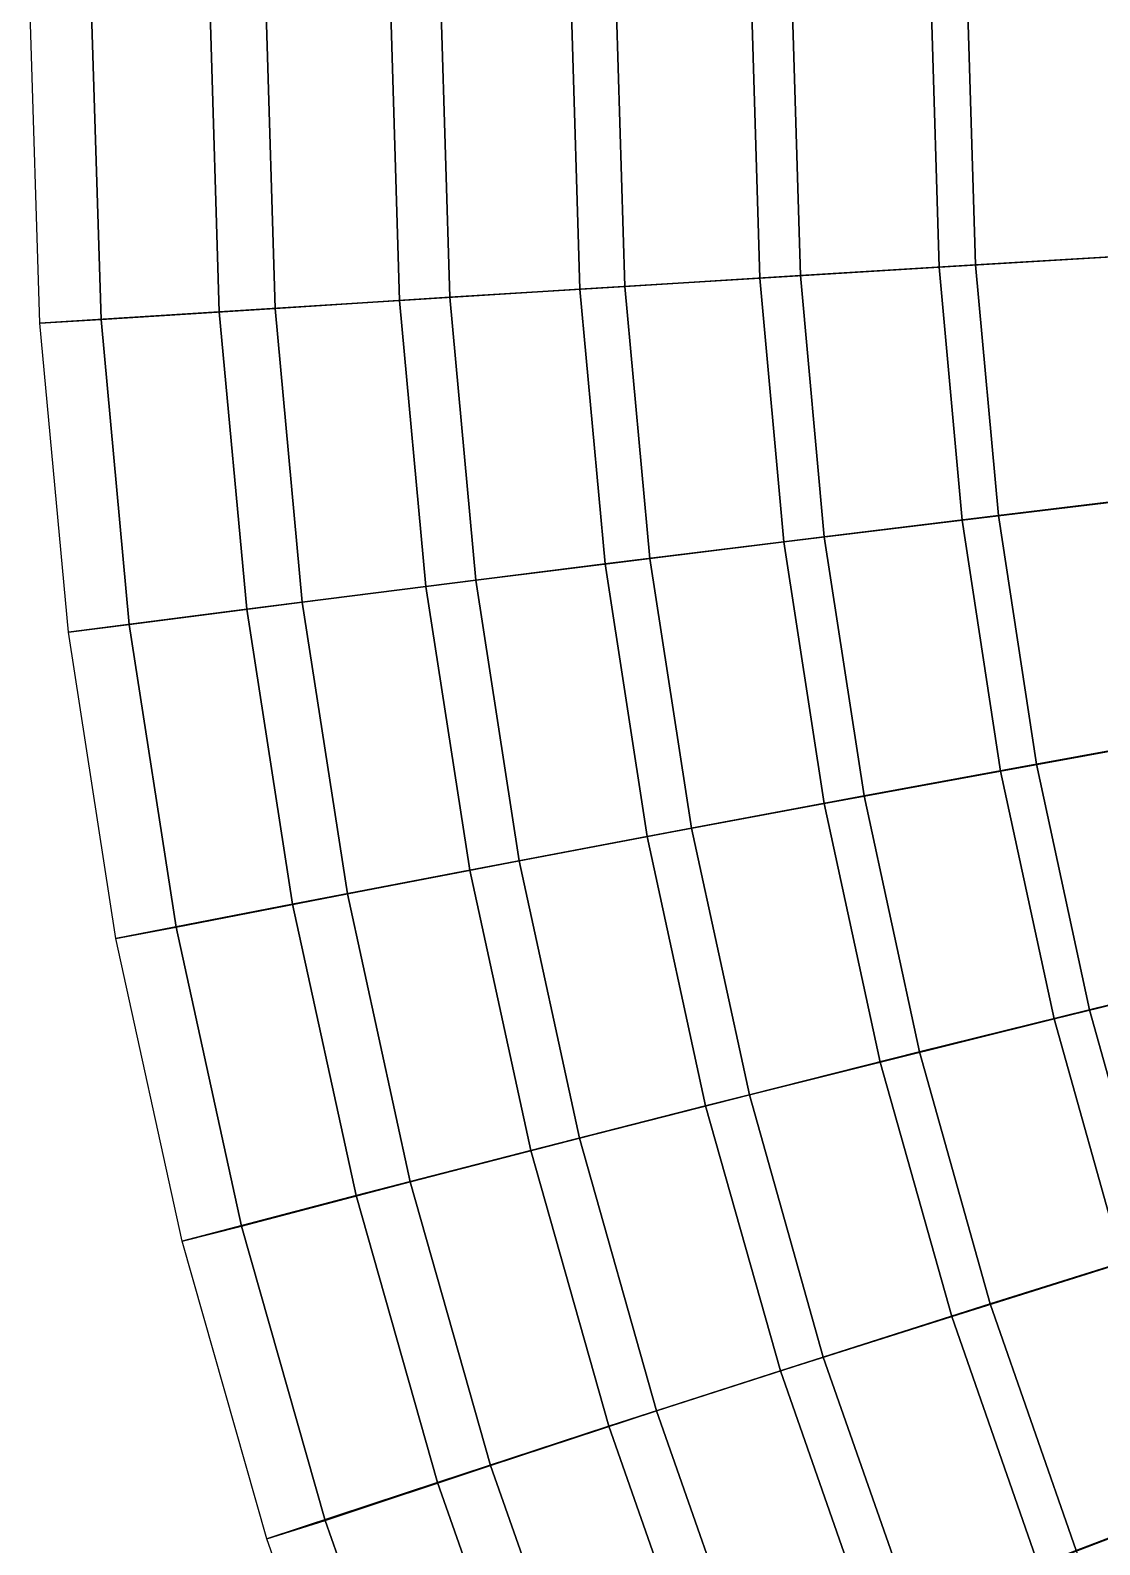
# Model space of a CAD drawing. Header units: metres. Extents: x -2184624 to 1125696, y -1900362 to 1900362.
# Drawn here: x -2184624 to -1771779, y -591542 to -6583 of the extents above; entities that cross this region are included whole.
import ezdxf

# ---------------------------------------------------------------- set-up
doc = ezdxf.new("R2010")
doc.units = ezdxf.units.M

msp = doc.modelspace()

# ---------------------------------------------------------------- linework, layer by layer
at = {"layer": '1'}
for points in [[(-2111652.8, -115326.12, 80041.11), (-2180939.5, -119765.625, 11740.507), (-2184623.5, -0.178, 11738.803), (-2115192, -0.244, 80061.77)], [(-2157325, -118310.36, -11740.507), (-2180939.5, -119765.625, 11740.507), (-2184623.5, -0.178, 11738.803), (-2160961, -0.202, -11738.803)], [(-2090078.6, -113992.555, 57819.453), (-2157325, -118310.36, -11740.507), (-2160961, -0.202, -11738.803), (-2093574, -0.296, 57843.777)], [(-2042054.4, -110924.02, 144005.28), (-2111652.8, -115326.12, 80041.11), (-2115192, -0.244, 80061.77), (-2045450.8, -0.105, 144048.12)], [(-2090078.6, -113992.555, 57819.453), (-2111652.8, -115326.12, 80041.11), (-2115192, -0.244, 80061.77), (-2093574, -0.296, 57843.777)], [(-2093574, -0.296, 57843.777), (-2115192, -0.244, 80061.77), (-2111652.8, -115326.12, 80041.11), (-2090078.6, -113992.555, 57819.453)], [(-2022669.1, -109718.9, 122509.59), (-2090078.6, -113992.555, 57819.453), (-2093574, -0.296, 57843.777), (-2026025.8, -0.126, 122556.29)], [(-1972465.5, -106579.55, 203446.94), (-2042054.4, -110924.02, 144005.28), (-2045450.8, -0.105, 144048.12), (-1975720.2, -0.136, 203512.53)], [(-2022669.1, -109718.9, 122509.59), (-2042054.4, -110924.02, 144005.28), (-2045450.8, -0.105, 144048.12), (-2026025.8, -0.126, 122556.29)], [(-2026025.8, -0.126, 122556.29), (-2045450.8, -0.105, 144048.12), (-2042054.4, -110924.02, 144005.28), (-2022669.1, -109718.9, 122509.59)], [(-1955038.5, -105488.11, 182585.69), (-2022669.1, -109718.9, 122509.59), (-2026025.8, -0.126, 122556.29), (-1958257.2, -0.134, 182655.28)], [(-1955038.5, -105488.11, 182585.69), (-1972465.5, -106579.55, 203446.94), (-1975720.2, -0.136, 203512.53), (-1958257.2, -0.134, 182655.28)], [(-1958257.2, -0.134, 182655.28), (-1975720.2, -0.136, 203512.53), (-1972465.5, -106579.55, 203446.94), (-1955038.5, -105488.11, 182585.69)], [(-1903005.1, -102300.625, 258414.23), (-1972465.5, -106579.55, 203446.94), (-1975720.2, -0.136, 203512.53), (-1906121, -0.424, 258501.8)], [(-1887338.6, -101310.234, 238106.39), (-1955038.5, -105488.11, 182585.69), (-1958257.2, -0.134, 182655.28), (-1890421.8, -0.414, 238198.08)], [(-1833797.1, -98094.74, 308974.5), (-1903005.1, -102300.625, 258414.23), (-1906121, -0.424, 258501.8), (-1836776, -0.157, 309083.75)], [(-1887338.6, -101310.234, 238106.39), (-1903005.1, -102300.625, 258414.23), (-1906121, -0.424, 258501.8), (-1890421.8, -0.414, 238198.08)], [(-1890421.8, -0.414, 238198.08), (-1906121, -0.424, 258501.8), (-1903005.1, -102300.625, 258414.23), (-1887338.6, -101310.234, 238106.39)], [(-1819721.9, -97194.48, 289148.25), (-1887338.6, -101310.234, 238106.39), (-1890421.8, -0.414, 238198.08), (-1822671, -0.155, 289261.7)], [(-1819721.9, -97194.48, 289148.25), (-1833797.1, -98094.74, 308974.5), (-1836776, -0.157, 309083.75), (-1822671, -0.155, 289261.7)], [(-1822671, -0.155, 289261.7), (-1836776, -0.157, 309083.75), (-1833797.1, -98094.74, 308974.5), (-1819721.9, -97194.48, 289148.25)], [(-1764965.9, -93969.44, 355213.75), (-1833797.1, -98094.74, 308974.5), (-1836776, -0.157, 309083.75), (-1767810.4, -0.224, 355343.6)], [(-1752336.9, -93149.84, 335805.25), (-1819721.9, -97194.48, 289148.25), (-1822671, -0.155, 289261.7), (-1755154.1, -0.236, 335939.4)], [(-1819721.9, -97194.48, 289148.25), (-1833797.1, -98094.74, 308974.5), (-1764965.9, -93969.44, 355213.75), (-1752336.9, -93149.84, 335805.25)], [(-1752336.9, -93149.84, 335805.25), (-1764965.9, -93969.44, 355213.75), (-1833797.1, -98094.74, 308974.5), (-1819721.9, -97194.48, 289148.25)], [(-1743898.2, -185927.16, 335402.72), (-1810888, -193999.9, 288809.1), (-1819721.9, -97194.48, 289148.25), (-1752336.9, -93149.84, 335805.25)], [(-1887338.6, -101310.234, 238106.39), (-1903005.1, -102300.625, 258414.23), (-1833797.1, -98094.74, 308974.5), (-1819721.9, -97194.48, 289148.25)], [(-1819721.9, -97194.48, 289148.25), (-1833797.1, -98094.74, 308974.5), (-1903005.1, -102300.625, 258414.23), (-1887338.6, -101310.234, 238106.39)], [(-1824874, -195796.6, 308648.03), (-1893672, -204191.64, 258152.06), (-1903005.1, -102300.625, 258414.23), (-1833797.1, -98094.74, 308974.5)], [(-1810888, -193999.9, 288809.1), (-1878103.2, -202215.14, 237831.88), (-1887338.6, -101310.234, 238106.39), (-1819721.9, -97194.48, 289148.25)], [(-1756445.5, -187562.84, 354824.22), (-1824874, -195796.6, 308648.03), (-1833797.1, -98094.74, 308974.5), (-1764965.9, -93969.44, 355213.75)], [(-1810888, -193999.9, 288809.1), (-1824874, -195796.6, 308648.03), (-1833797.1, -98094.74, 308974.5), (-1819721.9, -97194.48, 289148.25)], [(-1819721.9, -97194.48, 289148.25), (-1833797.1, -98094.74, 308974.5), (-1824874, -195796.6, 308648.03), (-1810888, -193999.9, 288809.1)], [(-1955038.5, -105488.11, 182585.69), (-1972465.5, -106579.55, 203446.94), (-1903005.1, -102300.625, 258414.23), (-1887338.6, -101310.234, 238106.39)], [(-1887338.6, -101310.234, 238106.39), (-1903005.1, -102300.625, 258414.23), (-1972465.5, -106579.55, 203446.94), (-1955038.5, -105488.11, 182585.69)], [(-1893672, -204191.64, 258152.06), (-1962715.1, -212732.75, 203250.28), (-1972465.5, -106579.55, 203446.94), (-1903005.1, -102300.625, 258414.23)], [(-1878103.2, -202215.14, 237831.88), (-1945395.6, -210554.62, 182377.06), (-1955038.5, -105488.11, 182585.69), (-1887338.6, -101310.234, 238106.39)], [(-1878103.2, -202215.14, 237831.88), (-1893672, -204191.64, 258152.06), (-1903005.1, -102300.625, 258414.23), (-1887338.6, -101310.234, 238106.39)], [(-1887338.6, -101310.234, 238106.39), (-1903005.1, -102300.625, 258414.23), (-1893672, -204191.64, 258152.06), (-1878103.2, -202215.14, 237831.88)], [(-2090078.6, -113992.555, 57819.453), (-2111652.8, -115326.12, 80041.11), (-2042054.4, -110924.02, 144005.28), (-2022669.1, -109718.9, 122509.59)], [(-2022669.1, -109718.9, 122509.59), (-2042054.4, -110924.02, 144005.28), (-2111652.8, -115326.12, 80041.11), (-2090078.6, -113992.555, 57819.453)], [(-2031880.8, -221404.5, 143875.5), (-2101049.8, -230190.92, 79979), (-2111652.8, -115326.12, 80041.11), (-2042054.4, -110924.02, 144005.28)], [(-2012614.2, -218999.5, 122368.27), (-2079607.1, -227529.64, 57746.312), (-2090078.6, -113992.555, 57819.453), (-2022669.1, -109718.9, 122509.59)], [(-2022669.1, -109718.9, 122509.59), (-2042054.4, -110924.02, 144005.28), (-1972465.5, -106579.55, 203446.94), (-1955038.5, -105488.11, 182585.69)], [(-1955038.5, -105488.11, 182585.69), (-1972465.5, -106579.55, 203446.94), (-2042054.4, -110924.02, 144005.28), (-2022669.1, -109718.9, 122509.59)], [(-1962715.1, -212732.75, 203250.28), (-2031880.8, -221404.5, 143875.5), (-2042054.4, -110924.02, 144005.28), (-1972465.5, -106579.55, 203446.94)], [(-2012614.2, -218999.5, 122368.27), (-2031880.8, -221404.5, 143875.5), (-2042054.4, -110924.02, 144005.28), (-2022669.1, -109718.9, 122509.59)], [(-2022669.1, -109718.9, 122509.59), (-2042054.4, -110924.02, 144005.28), (-2031880.8, -221404.5, 143875.5), (-2012614.2, -218999.5, 122368.27)], [(-1945395.6, -210554.62, 182377.06), (-2012614.2, -218999.5, 122368.27), (-2022669.1, -109718.9, 122509.59), (-1955038.5, -105488.11, 182585.69)], [(-1945395.6, -210554.62, 182377.06), (-1962715.1, -212732.75, 203250.28), (-1972465.5, -106579.55, 203446.94), (-1955038.5, -105488.11, 182585.69)], [(-1955038.5, -105488.11, 182585.69), (-1972465.5, -106579.55, 203446.94), (-1962715.1, -212732.75, 203250.28), (-1945395.6, -210554.62, 182377.06)], [(-2157325, -118310.36, -11740.507), (-2180939.5, -119765.625, 11740.507), (-2111652.8, -115326.12, 80041.11), (-2090078.6, -113992.555, 57819.453)], [(-2090078.6, -113992.555, 57819.453), (-2111652.8, -115326.12, 80041.11), (-2180939.5, -119765.625, 11740.507), (-2157325, -118310.36, -11740.507)], [(-2101049.8, -230190.92, 79979), (-2169902.8, -239052.97, 11745.685), (-2180939.5, -119765.625, 11740.507), (-2111652.8, -115326.12, 80041.11)], [(-2079607.1, -227529.64, 57746.312), (-2146432.8, -236148.97, -11745.685), (-2157325, -118310.36, -11740.507), (-2090078.6, -113992.555, 57819.453)], [(-2079607.1, -227529.64, 57746.312), (-2101049.8, -230190.92, 79979), (-2111652.8, -115326.12, 80041.11), (-2090078.6, -113992.555, 57819.453)], [(-2090078.6, -113992.555, 57819.453), (-2111652.8, -115326.12, 80041.11), (-2101049.8, -230190.92, 79979), (-2079607.1, -227529.64, 57746.312)], [(-2146432.8, -236148.97, -11745.685), (-2169902.8, -239052.97, 11745.685), (-2180939.5, -119765.625, 11740.507), (-2157325, -118310.36, -11740.507)], [(-1810888, -193999.9, 288809.1), (-1824874, -195796.6, 308648.03), (-1756445.5, -187562.84, 354824.22), (-1743898.2, -185927.16, 335402.72)], [(-1743898.2, -185927.16, 335402.72), (-1756445.5, -187562.84, 354824.22), (-1824874, -195796.6, 308648.03), (-1810888, -193999.9, 288809.1)], [(-1729874.8, -277961, 334733), (-1796208.1, -290030.1, 288243.78), (-1810888, -193999.9, 288809.1), (-1743898.2, -185927.16, 335402.72)], [(-1742286, -280405.7, 354176.06), (-1810045.6, -292715.47, 308103.9), (-1824874, -195796.6, 308648.03), (-1756445.5, -187562.84, 354824.22)], [(-1878103.2, -202215.14, 237831.88), (-1893672, -204191.64, 258152.06), (-1824874, -195796.6, 308648.03), (-1810888, -193999.9, 288809.1)], [(-1810888, -193999.9, 288809.1), (-1824874, -195796.6, 308648.03), (-1893672, -204191.64, 258152.06), (-1878103.2, -202215.14, 237831.88)], [(-1810045.6, -292715.47, 308103.9), (-1878161.8, -305265.72, 257715.72), (-1893672, -204191.64, 258152.06), (-1824874, -195796.6, 308648.03)], [(-1796208.1, -290030.1, 288243.78), (-1862755.8, -302311.6, 237374.9), (-1878103.2, -202215.14, 237831.88), (-1810888, -193999.9, 288809.1)], [(-1796208.1, -290030.1, 288243.78), (-1810045.6, -292715.47, 308103.9), (-1824874, -195796.6, 308648.03), (-1810888, -193999.9, 288809.1)], [(-1810888, -193999.9, 288809.1), (-1824874, -195796.6, 308648.03), (-1810045.6, -292715.47, 308103.9), (-1796208.1, -290030.1, 288243.78)], [(-1945395.6, -210554.62, 182377.06), (-1962715.1, -212732.75, 203250.28), (-1893672, -204191.64, 258152.06), (-1878103.2, -202215.14, 237831.88)], [(-1878103.2, -202215.14, 237831.88), (-1893672, -204191.64, 258152.06), (-1962715.1, -212732.75, 203250.28), (-1945395.6, -210554.62, 182377.06)], [(-1878161.8, -305265.72, 257715.72), (-1946511.8, -318035.25, 202923.86), (-1962715.1, -212732.75, 203250.28), (-1893672, -204191.64, 258152.06)], [(-1862755.8, -302311.6, 237374.9), (-1929371, -314779.8, 182030.67), (-1945395.6, -210554.62, 182377.06), (-1878103.2, -202215.14, 237831.88)], [(-1862755.8, -302311.6, 237374.9), (-1878161.8, -305265.72, 257715.72), (-1893672, -204191.64, 258152.06), (-1878103.2, -202215.14, 237831.88)], [(-1878103.2, -202215.14, 237831.88), (-1893672, -204191.64, 258152.06), (-1878161.8, -305265.72, 257715.72), (-1862755.8, -302311.6, 237374.9)], [(-2012614.2, -218999.5, 122368.27), (-2031880.8, -221404.5, 143875.5), (-1962715.1, -212732.75, 203250.28), (-1945395.6, -210554.62, 182377.06)], [(-1945395.6, -210554.62, 182377.06), (-1962715.1, -212732.75, 203250.28), (-2031880.8, -221404.5, 143875.5), (-2012614.2, -218999.5, 122368.27)], [(-1929371, -314779.8, 182030.67), (-1995904, -327405.47, 122133.84), (-2012614.2, -218999.5, 122368.27), (-1945395.6, -210554.62, 182377.06)], [(-1929371, -314779.8, 182030.67), (-1946511.8, -318035.25, 202923.86), (-1962715.1, -212732.75, 203250.28), (-1945395.6, -210554.62, 182377.06)], [(-1945395.6, -210554.62, 182377.06), (-1962715.1, -212732.75, 203250.28), (-1946511.8, -318035.25, 202923.86), (-1929371, -314779.8, 182030.67)], [(-1946511.8, -318035.25, 202923.86), (-2014973.2, -330999.97, 143660.28), (-2031880.8, -221404.5, 143875.5), (-1962715.1, -212732.75, 203250.28)], [(-2079607.1, -227529.64, 57746.312), (-2101049.8, -230190.92, 79979), (-2031880.8, -221404.5, 143875.5), (-2012614.2, -218999.5, 122368.27)], [(-2012614.2, -218999.5, 122368.27), (-2031880.8, -221404.5, 143875.5), (-2101049.8, -230190.92, 79979), (-2079607.1, -227529.64, 57746.312)], [(-2014973.2, -330999.97, 143660.28), (-2083428.6, -344136.3, 79875.4), (-2101049.8, -230190.92, 79979), (-2031880.8, -221404.5, 143875.5)], [(-1995904, -327405.47, 122133.84), (-2062204.6, -340158.94, 57624.32), (-2079607.1, -227529.64, 57746.312), (-2012614.2, -218999.5, 122368.27)], [(-1995904, -327405.47, 122133.84), (-2014973.2, -330999.97, 143660.28), (-2031880.8, -221404.5, 143875.5), (-2012614.2, -218999.5, 122368.27)], [(-2012614.2, -218999.5, 122368.27), (-2031880.8, -221404.5, 143875.5), (-2014973.2, -330999.97, 143660.28), (-1995904, -327405.47, 122133.84)], [(-2146432.8, -236148.97, -11745.685), (-2169902.8, -239052.97, 11745.685), (-2101049.8, -230190.92, 79979), (-2079607.1, -227529.64, 57746.312)], [(-2079607.1, -227529.64, 57746.312), (-2101049.8, -230190.92, 79979), (-2169902.8, -239052.97, 11745.685), (-2146432.8, -236148.97, -11745.685)], [(-2062204.6, -340158.94, 57624.32), (-2128330.5, -353045.25, -11754.31), (-2146432.8, -236148.97, -11745.685), (-2079607.1, -227529.64, 57746.312)], [(-2062204.6, -340158.94, 57624.32), (-2083428.6, -344136.3, 79875.4), (-2101049.8, -230190.92, 79979), (-2079607.1, -227529.64, 57746.312)], [(-2079607.1, -227529.64, 57746.312), (-2101049.8, -230190.92, 79979), (-2083428.6, -344136.3, 79875.4), (-2062204.6, -340158.94, 57624.32)], [(-2083428.6, -344136.3, 79875.4), (-2151560.5, -357385.06, 11754.31), (-2169902.8, -239052.97, 11745.685), (-2101049.8, -230190.92, 79979)], [(-2128330.5, -353045.25, -11754.31), (-2151560.5, -357385.06, 11754.31), (-2169902.8, -239052.97, 11745.685), (-2146432.8, -236148.97, -11745.685)], [(-1796208.1, -290030.1, 288243.78), (-1810045.6, -292715.47, 308103.9), (-1742286, -280405.7, 354176.06), (-1729874.8, -277961, 334733)], [(-1729874.8, -277961, 334733), (-1742286, -280405.7, 354176.06), (-1810045.6, -292715.47, 308103.9), (-1796208.1, -290030.1, 288243.78)], [(-1722551.4, -372127.47, 353271.28), (-1789377.6, -388463.16, 307344.56), (-1810045.6, -292715.47, 308103.9), (-1742286, -280405.7, 354176.06)], [(-1710329.9, -368884.34, 333797.97), (-1775747.4, -384900.72, 287454.8), (-1796208.1, -290030.1, 288243.78), (-1729874.8, -277961, 334733)], [(-1862755.8, -302311.6, 237374.9), (-1878161.8, -305265.72, 257715.72), (-1810045.6, -292715.47, 308103.9), (-1796208.1, -290030.1, 288243.78)], [(-1796208.1, -290030.1, 288243.78), (-1810045.6, -292715.47, 308103.9), (-1878161.8, -305265.72, 257715.72), (-1862755.8, -302311.6, 237374.9)], [(-1775747.4, -384900.72, 287454.8), (-1841363.5, -401200.25, 236736.3), (-1862755.8, -302311.6, 237374.9), (-1796208.1, -290030.1, 288243.78)], [(-1775747.4, -384900.72, 287454.8), (-1789377.6, -388463.16, 307344.56), (-1810045.6, -292715.47, 308103.9), (-1796208.1, -290030.1, 288243.78)], [(-1796208.1, -290030.1, 288243.78), (-1810045.6, -292715.47, 308103.9), (-1789377.6, -388463.16, 307344.56), (-1775747.4, -384900.72, 287454.8)], [(-1789377.6, -388463.16, 307344.56), (-1856542.5, -405119.3, 257105.98), (-1878161.8, -305265.72, 257715.72), (-1810045.6, -292715.47, 308103.9)], [(-1929371, -314779.8, 182030.67), (-1946511.8, -318035.25, 202923.86), (-1878161.8, -305265.72, 257715.72), (-1862755.8, -302311.6, 237374.9)], [(-1862755.8, -302311.6, 237374.9), (-1878161.8, -305265.72, 257715.72), (-1946511.8, -318035.25, 202923.86), (-1929371, -314779.8, 182030.67)], [(-1841363.5, -401200.25, 236736.3), (-1907033.9, -417747.16, 181546.28), (-1929371, -314779.8, 182030.67), (-1862755.8, -302311.6, 237374.9)], [(-1841363.5, -401200.25, 236736.3), (-1856542.5, -405119.3, 257105.98), (-1878161.8, -305265.72, 257715.72), (-1862755.8, -302311.6, 237374.9)], [(-1862755.8, -302311.6, 237374.9), (-1878161.8, -305265.72, 257715.72), (-1856542.5, -405119.3, 257105.98), (-1841363.5, -401200.25, 236736.3)], [(-1856542.5, -405119.3, 257105.98), (-1923925.1, -422065.84, 202467.5), (-1946511.8, -318035.25, 202923.86), (-1878161.8, -305265.72, 257715.72)], [(-1995904, -327405.47, 122133.84), (-2014973.2, -330999.97, 143660.28), (-1946511.8, -318035.25, 202923.86), (-1929371, -314779.8, 182030.67)], [(-1929371, -314779.8, 182030.67), (-1946511.8, -318035.25, 202923.86), (-2014973.2, -330999.97, 143660.28), (-1995904, -327405.47, 122133.84)], [(-1907033.9, -417747.16, 181546.28), (-1972610, -434503.94, 121806.266), (-1995904, -327405.47, 122133.84), (-1929371, -314779.8, 182030.67)], [(-1907033.9, -417747.16, 181546.28), (-1923925.1, -422065.84, 202467.5), (-1946511.8, -318035.25, 202923.86), (-1929371, -314779.8, 182030.67)], [(-1929371, -314779.8, 182030.67), (-1946511.8, -318035.25, 202923.86), (-1923925.1, -422065.84, 202467.5), (-1907033.9, -417747.16, 181546.28)], [(-1923925.1, -422065.84, 202467.5), (-1991404, -439272.25, 143359.67), (-2014973.2, -330999.97, 143660.28), (-1946511.8, -318035.25, 202923.86)], [(-2062204.6, -340158.94, 57624.32), (-2083428.6, -344136.3, 79875.4), (-2014973.2, -330999.97, 143660.28), (-1995904, -327405.47, 122133.84)], [(-1995904, -327405.47, 122133.84), (-2014973.2, -330999.97, 143660.28), (-2083428.6, -344136.3, 79875.4), (-2062204.6, -340158.94, 57624.32)], [(-1972610, -434503.94, 121806.266), (-2037944.4, -451430.66, 57454.527), (-2062204.6, -340158.94, 57624.32), (-1995904, -327405.47, 122133.84)], [(-1972610, -434503.94, 121806.266), (-1991404, -439272.25, 143359.67), (-2014973.2, -330999.97, 143660.28), (-1995904, -327405.47, 122133.84)], [(-1995904, -327405.47, 122133.84), (-2014973.2, -330999.97, 143660.28), (-1991404, -439272.25, 143359.67), (-1972610, -434503.94, 121806.266)], [(-1991404, -439272.25, 143359.67), (-2058863.6, -456706.66, 79731.375), (-2083428.6, -344136.3, 79875.4), (-2014973.2, -330999.97, 143660.28)], [(-2128330.5, -353045.25, -11754.31), (-2151560.5, -357385.06, 11754.31), (-2083428.6, -344136.3, 79875.4), (-2062204.6, -340158.94, 57624.32)], [(-2062204.6, -340158.94, 57624.32), (-2083428.6, -344136.3, 79875.4), (-2151560.5, -357385.06, 11754.31), (-2128330.5, -353045.25, -11754.31)], [(-2058863.6, -456706.66, 79731.375), (-2125989.2, -474290.28, 11766.385), (-2151560.5, -357385.06, 11754.31), (-2083428.6, -344136.3, 79875.4)], [(-2037944.4, -451430.66, 57454.527), (-2103094.2, -468534.1, -11766.385), (-2128330.5, -353045.25, -11754.31), (-2062204.6, -340158.94, 57624.32)], [(-2037944.4, -451430.66, 57454.527), (-2058863.6, -456706.66, 79731.375), (-2083428.6, -344136.3, 79875.4), (-2062204.6, -340158.94, 57624.32)], [(-2062204.6, -340158.94, 57624.32), (-2083428.6, -344136.3, 79875.4), (-2058863.6, -456706.66, 79731.375), (-2037944.4, -451430.66, 57454.527)], [(-2103094.2, -468534.1, -11766.385), (-2125989.2, -474290.28, 11766.385), (-2151560.5, -357385.06, 11754.31), (-2128330.5, -353045.25, -11754.31)], [(-1775747.4, -384900.72, 287454.8), (-1789377.6, -388463.16, 307344.56), (-1722551.4, -372127.47, 353271.28), (-1710329.9, -368884.34, 333797.97)], [(-1710329.9, -368884.34, 333797.97), (-1722551.4, -372127.47, 353271.28), (-1789377.6, -388463.16, 307344.56), (-1775747.4, -384900.72, 287454.8)], [(-1697328.6, -462362.06, 352111.53), (-1762960.6, -482658.16, 306371.5), (-1789377.6, -388463.16, 307344.56), (-1722551.4, -372127.47, 353271.28)], [(-1685350.1, -458334.56, 332599.28), (-1749595.4, -478233.97, 286443.7), (-1775747.4, -384900.72, 287454.8), (-1710329.9, -368884.34, 333797.97)], [(-1841363.5, -401200.25, 236736.3), (-1856542.5, -405119.3, 257105.98), (-1789377.6, -388463.16, 307344.56), (-1775747.4, -384900.72, 287454.8)], [(-1775747.4, -384900.72, 287454.8), (-1789377.6, -388463.16, 307344.56), (-1856542.5, -405119.3, 257105.98), (-1841363.5, -401200.25, 236736.3)], [(-1749595.4, -478233.97, 286443.7), (-1814020, -498486.03, 235918.16), (-1841363.5, -401200.25, 236736.3), (-1775747.4, -384900.72, 287454.8)], [(-1749595.4, -478233.97, 286443.7), (-1762960.6, -482658.16, 306371.5), (-1789377.6, -388463.16, 307344.56), (-1775747.4, -384900.72, 287454.8)], [(-1775747.4, -384900.72, 287454.8), (-1789377.6, -388463.16, 307344.56), (-1762960.6, -482658.16, 306371.5), (-1749595.4, -478233.97, 286443.7)], [(-1762960.6, -482658.16, 306371.5), (-1828908.8, -503353.03, 256325), (-1856542.5, -405119.3, 257105.98), (-1789377.6, -388463.16, 307344.56)], [(-1907033.9, -417747.16, 181546.28), (-1923925.1, -422065.84, 202467.5), (-1856542.5, -405119.3, 257105.98), (-1841363.5, -401200.25, 236736.3)], [(-1841363.5, -401200.25, 236736.3), (-1856542.5, -405119.3, 257105.98), (-1923925.1, -422065.84, 202467.5), (-1907033.9, -417747.16, 181546.28)], [(-1814020, -498486.03, 235918.16), (-1878481.5, -519046.5, 180925.97), (-1907033.9, -417747.16, 181546.28), (-1841363.5, -401200.25, 236736.3)], [(-1814020, -498486.03, 235918.16), (-1828908.8, -503353.03, 256325), (-1856542.5, -405119.3, 257105.98), (-1841363.5, -401200.25, 236736.3)], [(-1841363.5, -401200.25, 236736.3), (-1856542.5, -405119.3, 257105.98), (-1828908.8, -503353.03, 256325), (-1814020, -498486.03, 235918.16)], [(-1828908.8, -503353.03, 256325), (-1895053.5, -524409.75, 201883.19), (-1923925.1, -422065.84, 202467.5), (-1856542.5, -405119.3, 257105.98)], [(-1972610, -434503.94, 121806.266), (-1991404, -439272.25, 143359.67), (-1923925.1, -422065.84, 202467.5), (-1907033.9, -417747.16, 181546.28)], [(-1907033.9, -417747.16, 181546.28), (-1923925.1, -422065.84, 202467.5), (-1991404, -439272.25, 143359.67), (-1972610, -434503.94, 121806.266)], [(-1878481.5, -519046.5, 180925.97), (-1942833.6, -539868, 121386.305), (-1972610, -434503.94, 121806.266), (-1907033.9, -417747.16, 181546.28)], [(-1878481.5, -519046.5, 180925.97), (-1895053.5, -524409.75, 201883.19), (-1923925.1, -422065.84, 202467.5), (-1907033.9, -417747.16, 181546.28)], [(-1907033.9, -417747.16, 181546.28), (-1923925.1, -422065.84, 202467.5), (-1895053.5, -524409.75, 201883.19), (-1878481.5, -519046.5, 180925.97)], [(-1895053.5, -524409.75, 201883.19), (-1961275.4, -545789.4, 142974.4), (-1991404, -439272.25, 143359.67), (-1923925.1, -422065.84, 202467.5)], [(-2037944.4, -451430.66, 57454.527), (-2058863.6, -456706.66, 79731.375), (-1991404, -439272.25, 143359.67), (-1972610, -434503.94, 121806.266)], [(-1972610, -434503.94, 121806.266), (-1991404, -439272.25, 143359.67), (-2058863.6, -456706.66, 79731.375), (-2037944.4, -451430.66, 57454.527)], [(-1942833.6, -539868, 121386.305), (-2006930.9, -560901.6, 57236.703), (-2037944.4, -451430.66, 57454.527), (-1972610, -434503.94, 121806.266)], [(-1942833.6, -539868, 121386.305), (-1961275.4, -545789.4, 142974.4), (-1991404, -439272.25, 143359.67), (-1972610, -434503.94, 121806.266)], [(-1972610, -434503.94, 121806.266), (-1991404, -439272.25, 143359.67), (-1961275.4, -545789.4, 142974.4), (-1942833.6, -539868, 121386.305)], [(-1961275.4, -545789.4, 142974.4), (-2027460.1, -567453.1, 79546.75), (-2058863.6, -456706.66, 79731.375), (-1991404, -439272.25, 143359.67)], [(-2103094.2, -468534.1, -11766.385), (-2125989.2, -474290.28, 11766.385), (-2058863.6, -456706.66, 79731.375), (-2037944.4, -451430.66, 57454.527)], [(-2037944.4, -451430.66, 57454.527), (-2058863.6, -456706.66, 79731.375), (-2125989.2, -474290.28, 11766.385), (-2103094.2, -468534.1, -11766.385)], [(-2006930.9, -560901.6, 57236.703), (-2070831.4, -582155.44, -11781.944), (-2103094.2, -468534.1, -11766.385), (-2037944.4, -451430.66, 57454.527)], [(-2006930.9, -560901.6, 57236.703), (-2027460.1, -567453.1, 79546.75), (-2058863.6, -456706.66, 79731.375), (-2037944.4, -451430.66, 57454.527)], [(-2037944.4, -451430.66, 57454.527), (-2058863.6, -456706.66, 79731.375), (-2027460.1, -567453.1, 79546.75), (-2006930.9, -560901.6, 57236.703)], [(-2027460.1, -567453.1, 79546.75), (-2093298.6, -589302.2, 11781.944), (-2125989.2, -474290.28, 11766.385), (-2058863.6, -456706.66, 79731.375)], [(-2070831.4, -582155.44, -11781.944), (-2093298.6, -589302.2, 11781.944), (-2125989.2, -474290.28, 11766.385), (-2103094.2, -468534.1, -11766.385)], [(-1814020, -498486.03, 235918.16), (-1828908.8, -503353.03, 256325), (-1762960.6, -482658.16, 306371.5), (-1749595.4, -478233.97, 286443.7)], [(-1749595.4, -478233.97, 286443.7), (-1762960.6, -482658.16, 306371.5), (-1828908.8, -503353.03, 256325), (-1814020, -498486.03, 235918.16)], [(-1717867.6, -569658.44, 285212.28), (-1780844.9, -593782.1, 234921.88), (-1814020, -498486.03, 235918.16), (-1749595.4, -478233.97, 286443.7)], [(-1730910.6, -574925.06, 305186.78), (-1795380.9, -599576, 255374.22), (-1828908.8, -503353.03, 256325), (-1762960.6, -482658.16, 306371.5)], [(-1878481.5, -519046.5, 180925.97), (-1895053.5, -524409.75, 201883.19), (-1828908.8, -503353.03, 256325), (-1814020, -498486.03, 235918.16)], [(-1814020, -498486.03, 235918.16), (-1828908.8, -503353.03, 256325), (-1895053.5, -524409.75, 201883.19), (-1878481.5, -519046.5, 180925.97)], [(-1780844.9, -593782.1, 234921.88), (-1843836.8, -618273.5, 180170.4), (-1878481.5, -519046.5, 180925.97), (-1814020, -498486.03, 235918.16)], [(-1780844.9, -593782.1, 234921.88), (-1795380.9, -599576, 255374.22), (-1828908.8, -503353.03, 256325), (-1814020, -498486.03, 235918.16)], [(-1814020, -498486.03, 235918.16), (-1828908.8, -503353.03, 256325), (-1795380.9, -599576, 255374.22), (-1780844.9, -593782.1, 234921.88)], [(-1795380.9, -599576, 255374.22), (-1860021, -624658, 201171.75), (-1895053.5, -524409.75, 201883.19), (-1828908.8, -503353.03, 256325)], [(-1942833.6, -539868, 121386.305), (-1961275.4, -545789.4, 142974.4), (-1895053.5, -524409.75, 201883.19), (-1878481.5, -519046.5, 180925.97)], [(-1878481.5, -519046.5, 180925.97), (-1895053.5, -524409.75, 201883.19), (-1961275.4, -545789.4, 142974.4), (-1942833.6, -539868, 121386.305)], [(-1843836.8, -618273.5, 180170.4), (-1906701.5, -643078.1, 120875), (-1942833.6, -539868, 121386.305), (-1878481.5, -519046.5, 180925.97)], [(-1843836.8, -618273.5, 180170.4), (-1860021, -624658, 201171.75), (-1895053.5, -524409.75, 201883.19), (-1878481.5, -519046.5, 180925.97)], [(-1878481.5, -519046.5, 180925.97), (-1895053.5, -524409.75, 201883.19), (-1860021, -624658, 201171.75), (-1843836.8, -618273.5, 180170.4)], [(-1860021, -624658, 201171.75), (-1924715.8, -650126.75, 142505.62), (-1961275.4, -545789.4, 142974.4), (-1895053.5, -524409.75, 201883.19)], [(-2006930.9, -560901.6, 57236.703), (-2027460.1, -567453.1, 79546.75), (-1961275.4, -545789.4, 142974.4), (-1942833.6, -539868, 121386.305)], [(-1942833.6, -539868, 121386.305), (-1961275.4, -545789.4, 142974.4), (-2027460.1, -567453.1, 79546.75), (-2006930.9, -560901.6, 57236.703)], [(-1906701.5, -643078.1, 120875), (-1969296, -668135.4, 56971.3), (-2006930.9, -560901.6, 57236.703), (-1942833.6, -539868, 121386.305)], [(-1906701.5, -643078.1, 120875), (-1924715.8, -650126.75, 142505.62), (-1961275.4, -545789.4, 142974.4), (-1942833.6, -539868, 121386.305)], [(-1942833.6, -539868, 121386.305), (-1961275.4, -545789.4, 142974.4), (-1924715.8, -650126.75, 142505.62), (-1906701.5, -643078.1, 120875)], [(-1924715.8, -650126.75, 142505.62), (-1989352, -675933.6, 79321.97), (-2027460.1, -567453.1, 79546.75), (-1961275.4, -545789.4, 142974.4)], [(-2070831.4, -582155.44, -11781.944), (-2093298.6, -589302.2, 11781.944), (-2027460.1, -567453.1, 79546.75), (-2006930.9, -560901.6, 57236.703)], [(-2006930.9, -560901.6, 57236.703), (-2027460.1, -567453.1, 79546.75), (-2093298.6, -589302.2, 11781.944), (-2070831.4, -582155.44, -11781.944)], [(-1969296, -668135.4, 56971.3), (-2031677.2, -693456.3, -11800.984), (-2070831.4, -582155.44, -11781.944), (-2006930.9, -560901.6, 57236.703)], [(-1969296, -668135.4, 56971.3), (-1989352, -675933.6, 79321.97), (-2027460.1, -567453.1, 79546.75), (-2006930.9, -560901.6, 57236.703)], [(-2006930.9, -560901.6, 57236.703), (-2027460.1, -567453.1, 79546.75), (-1989352, -675933.6, 79321.97), (-1969296, -668135.4, 56971.3)], [(-1989352, -675933.6, 79321.97), (-2053625.2, -701961.7, 11800.984), (-2093298.6, -589302.2, 11781.944), (-2027460.1, -567453.1, 79546.75)], [(-1780844.9, -593782.1, 234921.88), (-1795380.9, -599576, 255374.22), (-1730910.6, -574925.06, 305186.78), (-1717867.6, -569658.44, 285212.28)], [(-1717867.6, -569658.44, 285212.28), (-1730910.6, -574925.06, 305186.78), (-1795380.9, -599576, 255374.22), (-1780844.9, -593782.1, 234921.88)], [(-1680704.6, -658810.7, 283763.8), (-1741983, -686709.25, 233749.9), (-1780844.9, -593782.1, 234921.88), (-1717867.6, -569658.44, 285212.28)], [(-1693369.4, -664896.8, 303793.5), (-1756105, -693404.6, 254256.06), (-1795380.9, -599576, 255374.22), (-1730910.6, -574925.06, 305186.78)], [(-2031677.2, -693456.3, -11800.984), (-2053625.2, -701961.7, 11800.984), (-2093298.6, -589302.2, 11781.944), (-2070831.4, -582155.44, -11781.944)]]:
    msp.add_3dface(points, dxfattribs=at)

doc.saveas('drawing.dxf')
